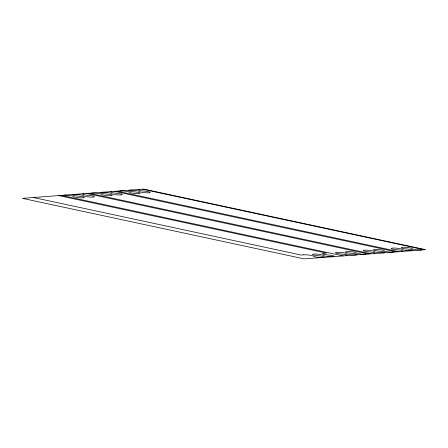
<?xml version="1.0" encoding="UTF-8"?>
<svg xmlns="http://www.w3.org/2000/svg" width="448" height="448" viewBox="0 0 448 448"><rect width="100%" height="100%" fill="white"/><g stroke="black" fill="none" stroke-linecap="round" stroke-linejoin="round"><path stroke-width="0.67" d="M303.8 254.828L301.174 255.03L33.432 197.512M323.837 253.305L326.469 253.109L58.727 195.586M142.514 189.218L424.284 249.754M117.214 191.139L398.989 251.675M114.587 191.341L396.357 251.877M89.286 193.262L371.056 253.798M86.654 193.463L368.43 253.999M61.359 195.39L343.129 255.92M323.87 253.31A5.432 0.773 5.3 0 0 323.17 254.1A5.432 0.773 5.3 0 0 328.345 254.996A5.527 0.79 5.3 0 1 334.236 256.256A5.527 0.79 5.3 0 1 329.157 256.642A5.527 0.79 5.3 0 1 323.26 255.377A5.37 0.767 5.3 0 0 317.531 254.15A5.37 0.767 5.3 0 0 312.598 254.526A5.37 0.767 5.3 0 0 318.326 255.752A5.527 0.79 5.3 0 1 324.218 257.018A5.527 0.79 5.3 0 1 319.138 257.404A5.527 0.79 5.3 0 1 313.247 256.138A5.432 0.773 5.3 0 0 309.585 255.136A5.432 0.773 5.3 0 0 303.834 254.834M401.621 251.474A5.449 0.778 5.3 0 0 402.354 250.678A5.449 0.778 5.3 0 0 397.107 249.777A5.449 0.778 5.3 0 1 391.294 248.528A5.449 0.778 5.3 0 1 396.306 248.147A5.449 0.778 5.3 0 1 402.119 249.396A5.449 0.778 5.3 0 0 407.926 250.645A5.449 0.778 5.3 0 0 412.938 250.264A5.449 0.778 5.3 0 0 407.126 249.015A5.449 0.778 5.3 0 1 401.313 247.766A5.449 0.778 5.3 0 1 406.325 247.386A5.449 0.778 5.3 0 1 412.132 248.634A5.449 0.778 5.3 0 0 415.845 249.654A5.449 0.778 5.3 0 0 421.652 249.95M119.846 190.943A5.449 0.778 5.3 0 1 125.658 191.24A5.449 0.778 5.3 0 1 129.366 192.259A5.449 0.778 5.3 0 0 135.178 193.508A5.449 0.778 5.3 0 0 140.185 193.127A5.449 0.778 5.3 0 0 134.378 191.878A5.449 0.778 5.3 0 1 128.565 190.63A5.449 0.778 5.3 0 1 133.571 190.249A5.449 0.778 5.3 0 1 139.384 191.498A5.449 0.778 5.3 0 0 145.197 192.746A5.449 0.778 5.3 0 0 150.203 192.366A5.449 0.778 5.3 0 0 144.39 191.117A5.449 0.778 5.3 0 1 139.149 190.21A5.449 0.778 5.3 0 1 139.882 189.42M373.688 253.596A5.449 0.778 5.3 0 0 374.427 252.806A5.449 0.778 5.3 0 0 369.18 251.899A5.449 0.778 5.3 0 1 363.367 250.65A5.449 0.778 5.3 0 1 368.379 250.27A5.449 0.778 5.3 0 1 374.186 251.518A5.449 0.778 5.3 0 0 379.999 252.767A5.449 0.778 5.3 0 0 385.006 252.386A5.449 0.778 5.3 0 0 379.198 251.138A5.449 0.778 5.3 0 1 373.386 249.889A5.449 0.778 5.3 0 1 378.392 249.508A5.449 0.778 5.3 0 1 384.205 250.757A5.449 0.778 5.3 0 0 387.918 251.776A5.449 0.778 5.3 0 0 393.725 252.073M91.918 193.066A5.449 0.778 5.3 0 1 97.726 193.362A5.449 0.778 5.3 0 1 101.438 194.382A5.449 0.778 5.3 0 0 107.251 195.63A5.449 0.778 5.3 0 0 112.258 195.25A5.449 0.778 5.3 0 0 106.445 194.001A5.449 0.778 5.3 0 1 100.638 192.752A5.449 0.778 5.3 0 1 105.644 192.371A5.449 0.778 5.3 0 1 111.457 193.62A5.449 0.778 5.3 0 0 117.264 194.869A5.449 0.778 5.3 0 0 122.276 194.488A5.449 0.778 5.3 0 0 116.463 193.239A5.449 0.778 5.3 0 1 111.216 192.338A5.449 0.778 5.3 0 1 111.955 191.542M345.761 255.718A5.449 0.778 5.3 0 0 346.494 254.929A5.449 0.778 5.3 0 0 341.253 254.022A5.449 0.778 5.3 0 1 335.44 252.773A5.449 0.778 5.3 0 1 340.446 252.392A5.449 0.778 5.3 0 1 346.259 253.641A5.449 0.778 5.3 0 0 352.072 254.89A5.449 0.778 5.3 0 0 357.078 254.509A5.449 0.778 5.3 0 0 351.266 253.26A5.449 0.778 5.3 0 1 345.458 252.011A5.449 0.778 5.3 0 1 350.465 251.63A5.449 0.778 5.3 0 1 356.278 252.879A5.449 0.778 5.3 0 0 359.985 253.904A5.449 0.778 5.3 0 0 365.798 254.195M63.991 195.188A5.449 0.778 5.3 0 1 69.798 195.485A5.449 0.778 5.3 0 1 73.511 196.504A5.449 0.778 5.3 0 0 79.318 197.753A5.449 0.778 5.3 0 0 84.33 197.372A5.449 0.778 5.3 0 0 78.518 196.123A5.449 0.778 5.3 0 1 72.705 194.874A5.449 0.778 5.3 0 1 77.717 194.494A5.449 0.778 5.3 0 1 83.524 195.742A5.449 0.778 5.3 0 0 89.337 196.991A5.449 0.778 5.3 0 0 94.349 196.61A5.449 0.778 5.3 0 0 88.536 195.362A5.449 0.778 5.3 0 1 83.289 194.46A5.449 0.778 5.3 0 1 84.022 193.665M143.83 189.118L22.4 198.346L304.17 258.882L425.6 249.654L143.83 189.118"/></g></svg>
